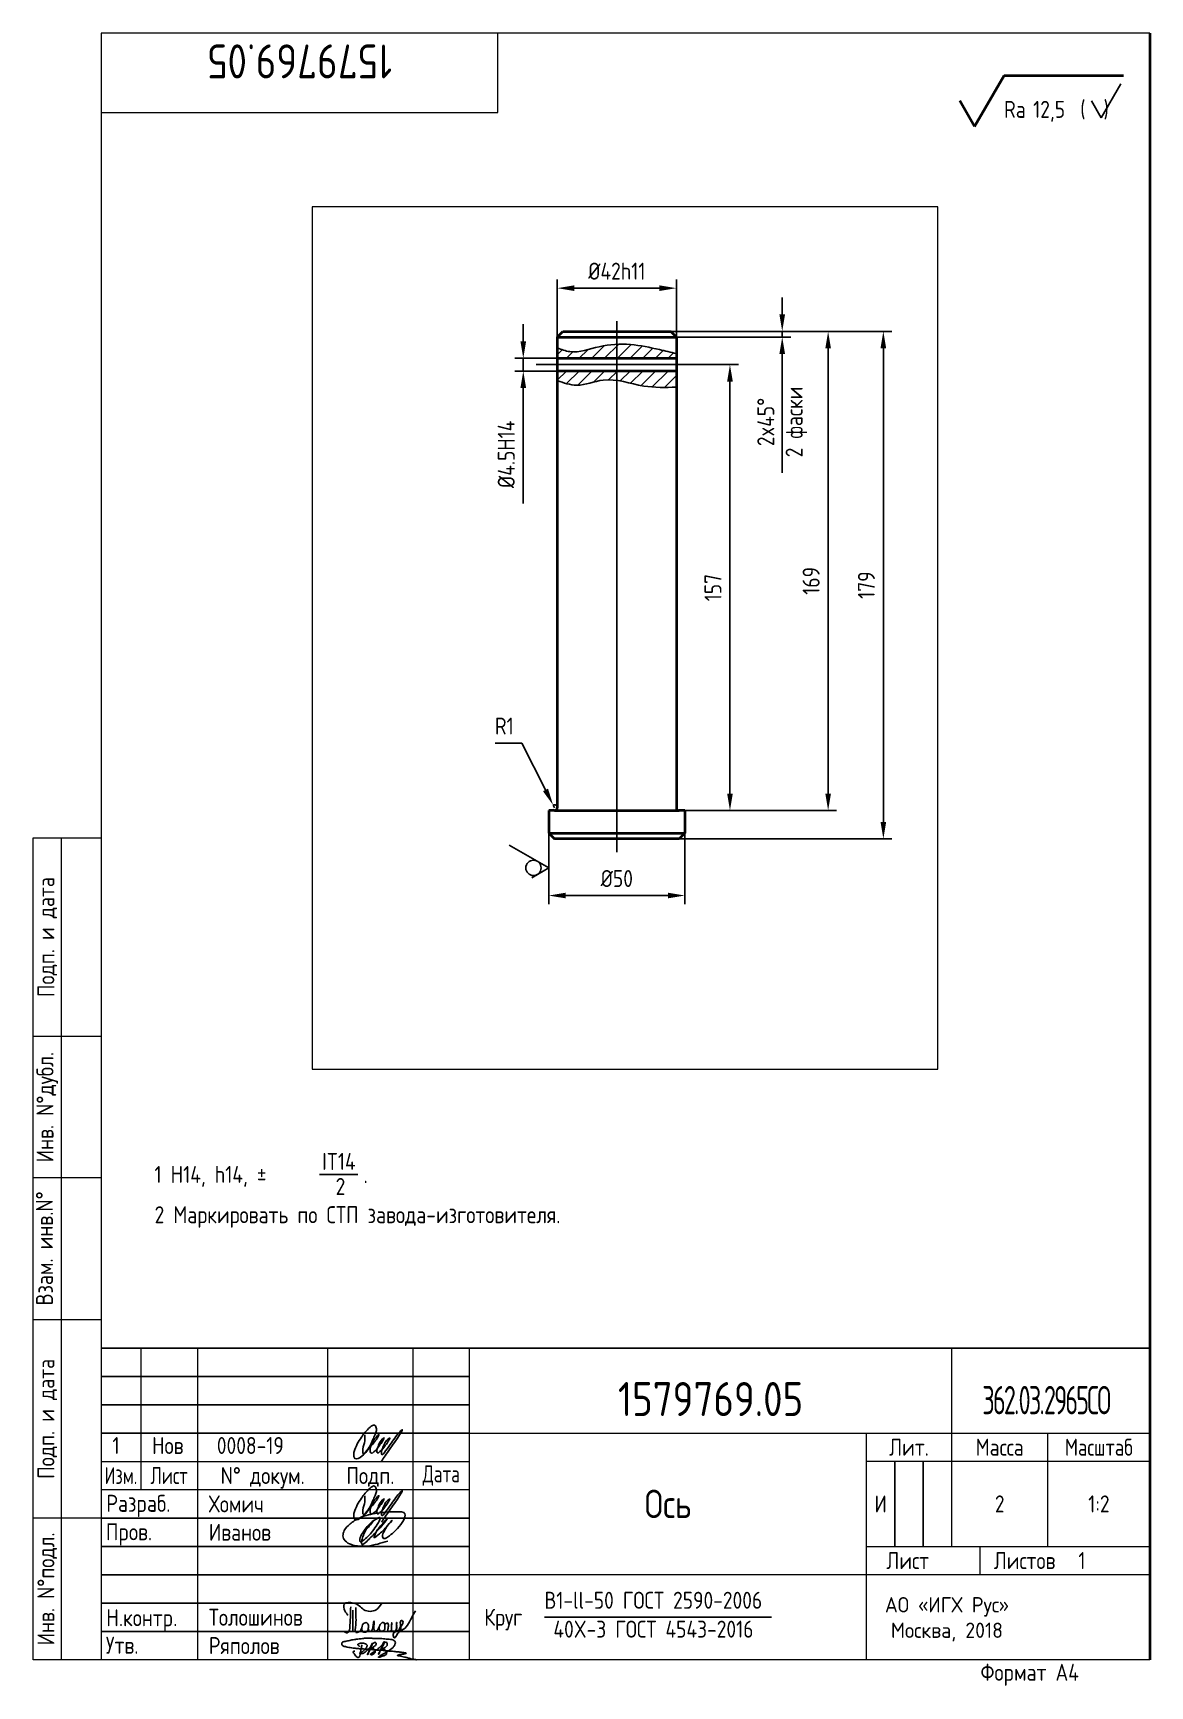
# Paper-space layout '05' of a CAD drawing. Header units: millimetres. Extents: x 3 to 200, y -2 to 290.
# The model-space entities are those that its viewports show. They can reach past a viewport. Long polylines and large blocks are cut down to what shows.
import ezdxf
from ezdxf.enums import TextEntityAlignment as Align

# ---------------------------------------------------------------- set-up
doc = ezdxf.new("R2010")
doc.units = ezdxf.units.MM
doc.linetypes.add('CENTER', pattern=[50.8, 31.75, -6.35, 6.35, -6.35])
doc.layers.add('AM_VIEWS', color=1, linetype='Continuous', lineweight=25, plot=False)
for name, color, linetype in [('Bord', 1, 'Continuous'), ('Cen', 5, 'CENTER'), ('Dim', 7, 'Continuous'), ('Hatch', 2, 'Continuous'), ('Text', 3, 'Continuous'), ('Textb', 6, 'Continuous')]:
    doc.layers.add(name, color=color, linetype=linetype)
doc.layers.add('Con', color=6, linetype='Continuous', lineweight=18)
doc.layers.add('Cont', color=6, linetype='Continuous', lineweight=40)
doc.layers.get('0').off()
doc.styles.add('Style1', font='romans.shx', dxfattribs={"width": 0.8})
doc.dimstyles.new('LIN_2', dxfattribs={"dimscale": 2, "dimtxt": 3, "dimasz": 3, "dimexe": 1.5, "dimexo": 0, "dimgap": 1.5, "dimtad": 1, "dimzin": 13, "dimdsep": 46, "dimtxsty": 'Style1', "dimcen": 0, "dimclrt": 3, "dimadec": 0, "dimazin": 0, "dimtfac": 1, "dimtmove": 0, "dimatfit": 0, "dimfxl": 1, "dimtolj": 1, "dimtzin": 13, "dimarcsym": 0})
doc.dimstyles.new('Rad_2', dxfattribs={"dimscale": 2, "dimtxt": 3, "dimasz": 3, "dimexe": 1.25, "dimexo": 0, "dimgap": 1.5, "dimtad": 1, "dimtoh": 1, "dimtxsty": 'Style1', "dimcen": 2.5, "dimclrt": 3, "dimadec": 0, "dimazin": 0, "dimtfac": 1, "dimtmove": 0, "dimatfit": 3, "dimfxl": 1, "dimarcsym": 0})
pattern_1 = [(45, (9944.528, -3726.2457), (-2.245064, 2.245064), [])]

# ---------------------------------------------------------------- blocks, each defined once
blk = doc.blocks.new('A4')
at = {"layer": 'Bord'}
for p, q in [((20, 55), (85, 55)), ((20, 50), (85, 50)), ((20, 45), (85, 45)), ((160, 40), (160, 25)), ((165, 40), (165, 25)), ((20, 30), (85, 30)), ((20, 25), (85, 25)), ((20, 20), (85, 20)), ((20, 15), (85, 15)), ((20, 10), (85, 10))]:
    blk.add_line(p, q, dxfattribs=at)
at = {"layer": 'Con'}
for p, q in [((205, 292), (20, 292)), ((20, 292), (20, 5)), ((90, 278), (90, 292)), ((205, 292), (205, 5)), ((20, 278), (90, 278)), ((8, 5), (8, 150)), ((8, 150), (20, 150)), ((13, 5), (13, 150)), ((8, 115), (20, 115)), ((20, 90), (8, 90)), ((20, 65), (8, 65)), ((205, 60), (20, 60)), ((20, 60), (205, 60)), ((27, 60), (27, 35)), ((37, 60), (37, 5)), ((60, 5), (60, 60)), ((75, 60), (75, 5)), ((85, 5), (85, 60)), ((170, 60), (170, 25)), ((85, 45), (205, 45)), ((155, 5), (155, 45)), ((187, 25), (187, 45)), ((20, 40), (85, 40)), ((205, 40), (155, 40)), ((85, 35), (20, 35)), ((20, 30), (8, 30)), ((155, 25), (205, 25)), ((175, 25), (175, 20)), ((205, 20), (85, 20)), ((20, 5), (8, 5)), ((205, 5), (20, 5))]:
    blk.add_line(p, q, dxfattribs=at)
at = {"layer": 'Text', "style": 'Style1', "width": 0.8}
for s, p in [('Подп. и дата', (10.5, 132.5)), ('Инв. N%%dдубл.', (10.5, 102.5)), ('Взам. инв.N%%d ', (10, 78.38)), ('Подп. и дата', (10.5, 47.5)), ('Инв. N%%dподл.', (10.5, 17.5))]:
    blk.add_text(s, height=3, rotation=90, dxfattribs=at).set_placement(p, align=Align.MIDDLE)
at = {"layer": 'Text', "style": 'Style1'}
for s, width, p in [('Лит.', 0.8, (162.5, 42.5)), ('Масса', 0.8, (178.5, 42.5)), ('Масштаб', 0.75, (196, 42.5)), ('Изм.', 0.7, (23.5, 37.5)), ('Лист', 0.7, (32, 37.5)), ('N%%d докум.', 0.8, (48.5, 37.5)), ('Подп.', 0.8, (67.5, 37.5)), ('Лист', 0.8, (162.27, 22.5)), ('Листов', 0.8, (182.9, 22.5))]:
    blk.add_text(s, height=3, dxfattribs=dict(at, width=width)).set_placement(p, align=Align.MIDDLE_CENTER)
at = {"layer": 'Text', "style": 'Style1', "width": 0.7}
blk.add_text('Дата', height=3, dxfattribs=at).set_placement((80, 37.5), align=Align.MIDDLE)
at = {"layer": 'Text', "style": 'Style1', "width": 0.8}
for s, p in [('Разpаб.', (20.92, 31.1)), ('Пpов.', (20.84, 26.08)), ('Н.контp.', (20.92, 10.92)), ('Утв.', (20.84, 6.06)), ('Фоpмат А4', (175.11, 1.29))]:
    blk.add_text(s, height=3, dxfattribs=at).set_placement(p)
at = {"layer": 'Text', "insert": (169.19, 12.14), "char_height": 2.7, "width": 28.4331, "attachment_point": 5, "style": 'Style1'}
blk.add_mtext('{\\W0.9;АО }«{\\W0.9;ИГХ\\~Рус}»{\\W0.9;\\PМосква, 2018}', dxfattribs=at)
at = {"layer": 'Text', "style": 'Style1', "width": 0.8}
for tag, p in [('ФИО', (39, 31)), ('ФИО', (39, 26)), ('ГОСТ_СОРТАМЕНТА', (98.19, 14)), ('ФИО', (39, 11)), ('ФИО', (39, 6))]:
    blk.add_attdef(tag, p, '', height=3, dxfattribs=at)
for tag, p in [('И', (157.49, 32.5)), ('700', (178.5, 32.5)), ('1:20', (196, 32.5))]:
    blk.add_attdef(tag, text='', height=3, dxfattribs=at).set_placement(p, align=Align.MIDDLE)
blk.add_attdef('Сборочный_чертеж', text='', height=3, dxfattribs=at).set_placement((120, 21.3), align=Align.CENTER)
for tag, p in [('1', (171.12, 22.5)), ('2', (193, 22.5))]:
    blk.add_attdef(tag, text='', height=3, dxfattribs=at).set_placement(p, align=Align.MIDDLE_CENTER)
blk.add_attdef('ЛИСТ', text='', height=3, dxfattribs=at).set_placement((85.99, 12.5), align=Align.MIDDLE_LEFT)
at = {"layer": 'Text', "style": 'Style1', "width": 0.7}
blk.add_attdef('%%OГОСТ_ТЕХ._ТРЕБОВАНИЙ', text='', height=3, dxfattribs=at).set_placement((98.19, 8), align=Align.BOTTOM_LEFT)
at = {"layer": 'Textb', "style": 'Style1', "width": 0.8}
blk.add_attdef('1234567', (81, 290), '', height=6, rotation=180, dxfattribs=at)
blk.add_attdef('1234567', (123.4, 48), '', height=6, dxfattribs=at)
blk.add_attdef('НАИМЕНОВАНИЕ', text='', height=5, dxfattribs=at).set_placement((120, 30), align=Align.CENTER)
blk = doc.blocks.new('A$C314368CF')
at = {"layer": 'Text'}
for q in [(7.18, 6), (1.98, 3)]:
    blk.add_line((3.72, 0), q, dxfattribs=at)
at = {"layer": 'Text', "style": 'Style1', "width": 0.8}
blk.add_text('(  )', height=3, dxfattribs=at).set_placement((0, 0))
blk = doc.blocks.new('sherISO_18')
at = {"layer": 'Cont'}
for p, q in [((-30.94, -16.46), (-25.74, -7.46)), ((-25.74, -7.46), (-4.67, -7.46)), ((-30.94, -16.46), (-33.54, -11.96))]:
    blk.add_line(p, q, dxfattribs=at)
blk.add_blockref('A$C314368CF', (-12.3, -14.96))
at = {"layer": 'Textb', "style": 'Style1', "width": 0.8}
blk.add_text('Ra', height=3, dxfattribs=at).set_placement((-25.74, -14.96))
blk.add_attdef('12,5', (-20.6, -14.96), '', height=3, dxfattribs=at)
blk = doc.blocks.new('A$C63F45750')
at = {"layer": 'Text'}
for points, knots in [([(3.17, 2.37), (3.12, 2.38), (3.04, 2.41), (2.94, 2.5), (2.85, 2.57), (2.79, 2.69), (2.87, 2.77), (2.99, 2.84), (3.16, 2.89), (3.36, 2.93), (3.6, 2.95), (3.82, 2.92), (4.05, 2.87), (4.25, 2.78), (4.45, 2.63), (4.46, 2.42), (4.38, 2.26), (4.28, 2.1), (4.17, 1.94), (4.03, 1.78), (3.89, 1.62), (3.75, 1.52), (3.63, 1.43), (3.49, 1.36), (3.35, 1.3), (3.24, 1.25), (3.16, 1.21), (3.12, 1.15), (3.19, 1.1), (3.27, 1.09), (3.4, 1.07), (3.55, 1.07), (3.72, 1.12), (3.92, 1.19), (4.1, 1.34), (4.26, 1.51), (4.44, 1.65), (4.59, 1.81), (4.74, 1.93), (4.84, 2.04), (4.93, 2.14), (5.07, 2.29), (5.19, 2.53), (5.28, 2.68), (5.35, 2.96), (5.23, 2.66), (5.2, 2.44), (5.04, 2.09), (4.95, 1.81), (4.86, 1.57), (4.75, 1.31), (4.67, 1.12), (4.46, 0.78), (4.62, 1.17), (4.71, 1.45), (4.88, 1.74), (5.01, 2), (5.08, 2.19), (5.19, 2.4), (5.32, 2.58), (5.4, 2.75), (5.52, 2.89), (5.65, 3.04), (5.85, 3.1), (6.02, 3.03), (6.08, 2.87), (6.03, 2.7), (5.9, 2.51), (5.7, 2.37), (5.55, 2.23), (5.4, 2.17), (5.31, 2.12), (5.12, 2.09), (5.35, 2.07), (5.48, 2), (5.64, 1.93), (5.75, 1.8), (5.85, 1.67), (5.89, 1.54), (5.89, 1.37), (5.8, 1.2), (5.63, 1.06), (5.41, 0.94), (5.23, 0.86), (5.02, 0.92), (5.13, 1.1), (5.28, 1.16), (5.44, 1.27), (5.61, 1.36), (5.74, 1.46), (5.86, 1.53), (5.95, 1.61), (6.05, 1.69), (6.15, 1.77), (6.28, 1.87), (6.46, 2.02), (6.65, 2.19), (6.83, 2.37), (6.98, 2.49), (7.11, 2.61), (7.2, 2.74), (7.32, 2.84), (7.42, 2.97), (7.48, 3.08), (7.48, 3.27), (7.34, 3.08), (7.28, 2.94), (7.18, 2.69), (7.1, 2.46), (7, 2.22), (6.93, 1.98), (6.83, 1.78), (6.73, 1.55), (6.67, 1.34), (6.6, 1.14), (6.56, 1.03), (6.39, 0.99), (6.62, 1.33), (6.75, 1.54), (6.93, 1.87), (7.05, 2.08), (7.18, 2.32), (7.33, 2.6), (7.47, 2.89), (7.6, 3.07), (7.79, 3.18), (7.95, 3.01), (8, 2.81), (7.99, 2.62), (7.94, 2.46), (7.83, 2.33), (7.69, 2.22), (7.53, 2.11), (7.37, 2.03), (7.21, 1.99), (7.11, 1.97), (6.89, 1.98), (7.07, 1.94), (7.15, 1.9), (7.27, 1.88), (7.39, 1.84), (7.52, 1.81), (7.62, 1.72), (7.7, 1.62), (7.78, 1.51), (7.83, 1.39), (7.87, 1.26), (7.88, 1.13), (7.86, 0.99), (7.75, 0.88), (7.6, 0.77), (7.4, 0.73), (7.19, 0.66), (6.97, 0.55), (6.71, 0.48), (6.57, 0.44), (6.42, 0.42), (6.52, 0.58), (6.61, 0.64), (6.81, 0.78), (7.06, 0.89), (7.33, 1.04), (7.55, 1.16), (7.7, 1.24), (7.84, 1.32), (7.99, 1.43), (8.21, 1.58), (8.48, 1.76), (8.74, 1.95), (8.97, 2.12), (9.1, 2.29), (9.23, 2.44), (9.3, 2.6), (9.37, 2.74), (9.42, 2.92), (9.45, 3.13), (9.21, 3.48), (8.67, 3.59), (8.09, 3.63), (7.57, 3.66), (7.06, 3.74), (6.57, 3.75), (6.09, 3.74), (5.67, 3.78), (5.28, 3.78), (4.96, 3.81), (4.65, 3.83), (4.31, 3.82), (3.97, 3.79), (3.61, 3.74), (3.22, 3.67), (2.86, 3.66), (2.53, 3.61), (2.18, 3.52), (1.78, 3.54), (1.38, 3.37), (0.96, 3.35), (0.58, 3.24), (0.25, 3.19), (0.03, 3.06), (-0.03, 2.83), (0.02, 2.6), (0.26, 2.38), (0.59, 2.33), (1, 2.2), (1.48, 2.15), (1.93, 2.05), (2.35, 2.02), (2.72, 2.01), (3.11, 1.94), (3.68, 1.94), (4.25, 1.83), (4.91, 1.87), (5.53, 1.76), (6.13, 1.72), (6.73, 1.71), (7.32, 1.62), (7.99, 1.55), (8.64, 1.54), (9.16, 1.46), (9.61, 1.42), (10.03, 1.4), (10.41, 1.32), (10.73, 1.29), (11.01, 1.24), (11.18, 1.23), (11.42, 1.14), (11.18, 1.06), (11.01, 1.03), (10.71, 0.98), (10.37, 0.92), (10.1, 0.91), (9.65, 0.75), (10.22, 0.67), (10.54, 0.59), (11.08, 0.47), (11.61, 0.35), (12.17, 0.15), (12.64, 0.08), (12.98, 0.03), (13.11, 0.01), (13.18, 0)], [0, 0, 0, 0, 0.153866, 0.270441, 0.388867, 0.510533, 0.592156, 0.71333, 0.90842, 1.11344, 1.349254, 1.61246, 1.782219, 2.047249, 2.291879, 2.451528, 2.651081, 2.806158, 3.017979, 3.227348, 3.462381, 3.633009, 3.75766, 3.920516, 4.080796, 4.214529, 4.291786, 4.349969, 4.397594, 4.50822, 4.594826, 4.799244, 4.954392, 5.128468, 5.437537, 5.632649, 5.842485, 6.094987, 6.293219, 6.410959, 6.551192, 6.687808, 7.022147, 7.294342, 7.425356, 7.52079, 7.946481, 8.313051, 8.59833, 8.833695, 9.090496, 9.427695, 9.601191, 9.883219, 10.093306, 10.673943, 10.798776, 10.974628, 11.287247, 11.486184, 11.648652, 11.848902, 12.027194, 12.25348, 12.40059, 12.537783, 12.716293, 12.91523, 13.208551, 13.438489, 13.549668, 13.67779, 13.77127, 13.930001, 14.029091, 14.272112, 14.434836, 14.547084, 14.739051, 14.830983, 15.061241, 15.268922, 15.500489, 15.788979, 15.879568, 16.024283, 16.221854, 16.418714, 16.593102, 16.783247, 16.91018, 17.018213, 17.135263, 17.278205, 17.430482, 17.620087, 17.979626, 18.191789, 18.388716, 18.565718, 18.714854, 18.857929, 19.039974, 19.171375, 19.283034, 19.400085, 19.618058, 19.882245, 20.150781, 20.377854, 20.649532, 20.89723, 21.042543, 21.40016, 21.557817, 21.667145, 21.752781, 21.926256, 22.412297, 22.813145, 22.961412, 23.171289, 23.607257, 23.940428, 24.110007, 24.291214, 24.48084, 24.697609, 24.904078, 25.034245, 25.218018, 25.407651, 25.573473, 25.787447, 25.930292, 26.051316, 26.18846, 26.285312, 26.406799, 26.52425, 26.630463, 26.793722, 26.898606, 27.029313, 27.171012, 27.314101, 27.419918, 27.580557, 27.709367, 27.829268, 28.024364, 28.266961, 28.41242, 28.705761, 28.989137, 29.187748, 29.233768, 29.332802, 29.529535, 29.667094, 30.039923, 30.332117, 30.61061, 30.769982, 30.856778, 31.109923, 31.313488, 31.656425, 32.066331, 32.296628, 32.49714, 32.710276, 32.891468, 33.014834, 33.177747, 33.444503, 33.618009, 34.409008, 34.914636, 35.419802, 35.95397, 36.458179, 36.88069, 37.388403, 37.738353, 38.034261, 38.353468, 38.693154, 39.037638, 39.391136, 39.787481, 40.203773, 40.488977, 40.784975, 41.26625, 41.668005, 42.070065, 42.499388, 42.869834, 43.079573, 43.213439, 43.554591, 43.717296, 44.153724, 44.506336, 45.019111, 45.587859, 45.90191, 46.270392, 46.703958, 47.093115, 47.952647, 48.44014, 49.079253, 49.808223, 50.268654, 50.851051, 51.604831, 52.298429, 52.776925, 53.1907, 53.661988, 54.042386, 54.348524, 54.616841, 54.853814, 54.983777, 55.126096, 55.333328, 55.613101, 56.008732, 56.315809, 56.59982, 56.87931, 57.399251, 57.889617, 58.432507, 59.066698, 59.660314, 59.862668, 60.07277, 60.07277, 60.07277, 60.07277]), ([(2.31, 1.53), (2.26, 1.52), (2.17, 1.51), (2.06, 1.48), (1.93, 1.38), (2.07, 1.25), (2.14, 1.11), (2.26, 0.93), (2.39, 0.72), (2.57, 0.54), (2.71, 0.44), (2.86, 0.4), (3.02, 0.43), (3.14, 0.54), (3.21, 0.79), (3.25, 1.07), (3.31, 1.4), (3.35, 1.67), (3.38, 1.92), (3.47, 2.19), (3.5, 2.43), (3.54, 2.59), (3.56, 2.64)], [0, 0, 0, 0, 0.15847, 0.269731, 0.363591, 0.555514, 0.688037, 0.848606, 1.204359, 1.433632, 1.58673, 1.729549, 1.880686, 2.057874, 2.19169, 2.63505, 2.928153, 3.184121, 3.441863, 3.696117, 4.025873, 4.178055, 4.178055, 4.178055, 4.178055])]:
    blk.add_open_spline(points, degree=3, knots=knots, dxfattribs=at)
blk = doc.blocks.new('A$C4F4A4F5D')
at = {"layer": 'Text', "lineweight": 25}
for points, knots in [([(0.76, 2.84), (0.53, 3.07), (0.02, 3.58), (-0.25, 5.26), (1.65, 5.12), (2.72, 4.57), (3.71, 3.46), (5.71, 3.44), (6.39, 4.52), (6.67, 4.97)], [0, 0, 0, 0, 0.995549, 2.196439, 3.853213, 4.970011, 6.02292, 8.170898, 9.705386, 9.705386, 9.705386, 9.705386]), ([(1.19, 4.34), (1.17, 3.4), (1.13, 2.06), (0.98, -0.44), (0.2, -0.16), (0.03, -0.03), (0, 0)], [0, 0, 0, 0, 3.274293, 4.654149, 5.171803, 5.30168, 5.30168, 5.30168, 5.30168]), ([(1.58, 3.74), (1.58, 3.25), (1.58, 2.32), (1.61, 1.07), (1.55, 0.31), (1.53, 0)], [0, 0, 0, 0, 1.453969, 2.804084, 3.740223, 3.740223, 3.740223, 3.740223]), ([(2.1, 4.21), (2.1, 3.72), (2.08, 2.67), (2.22, 1.45), (1.71, -0.56), (3.23, 0.14), (3.06, 1.09), (3.85, 1.74), (4.43, 1.17), (4.31, 0.54), (4.11, -0.15), (3.33, -0.21), (3.11, 0.28), (3.13, 0.53), (3.14, 0.66)], [0, 0, 0, 0, 1.402041, 3.063923, 4.415037, 5.298701, 6.374637, 7.087927, 7.603499, 8.330482, 8.911132, 9.613125, 9.996533, 10.366919, 10.366919, 10.366919, 10.366919]), ([(7.18, 1.27), (7.27, 1.3), (7.44, 1.37), (7.78, 1.56), (7.87, 1.06), (7.83, 0.71), (7.66, -0.05), (8.07, 0.01), (8.43, 0.12), (8.39, 0.68), (8.46, 1.9), (8.39, 0.94), (8.43, 0.6), (8.37, 0.05), (8.74, 0.07), (9.11, -0.03), (9.26, 0.49), (9.33, 0.95), (9.27, 1.34), (9.32, 1.77), (9.28, 0.91), (9.34, 0.6), (9.2, 0.14), (9.65, -0.01), (9.83, 0.61), (10.14, 1.03), (10.6, 1.72), (9.95, 2.11), (9.91, 1.23), (10.07, 0.69), (9.92, 0), (9.35, -0.37), (8.95, -1.56), (8.34, 0.07), (10.28, -0.02), (11.26, 1.1), (11.82, 2.15), (12.24, 3.04), (12.52, 3.46), (12.65, 3.65)], [0, 0, 0, 0, 0.305783, 0.619019, 0.796582, 1.5526, 2.082394, 2.34716, 2.5822, 3.136594, 4.040413, 4.363654, 5.267311, 5.441668, 5.78494, 6.114287, 6.466434, 7.104395, 7.620812, 7.679251, 8.272982, 8.692439, 9.1059, 9.338721, 9.784511, 10.568279, 11.297869, 11.566962, 12.285888, 12.851793, 13.545205, 14.102749, 15.055561, 15.671649, 17.422398, 18.699613, 20.16544, 20.963871, 21.66672, 21.66672, 21.66672, 21.66672]), ([(4.28, 0.44), (4.31, 0.37), (4.37, 0.25), (4.41, 0.06), (4.62, -0.05), (5, 0.18), (5.14, 0.84), (5.2, 1.3), (5.31, 2.06), (5.31, 1.17), (5.3, 0.78), (5.2, 0.26), (5.58, -0.01), (5.91, 0.16), (6.08, 0.5), (6.26, 0.9), (6.43, 1.31), (6.72, 1.59), (7.17, 1.58), (7.18, 1.05), (7.31, 0.57), (6.99, 0.02), (6.34, -0.02), (6.17, 0.51), (6.24, 0.79), (6.27, 0.92)], [0, 0, 0, 0, 0.247339, 0.413433, 0.559308, 0.874045, 1.558567, 2.392422, 2.645523, 3.22433, 3.719885, 4.231527, 4.573657, 4.879974, 5.190145, 5.704595, 6.19318, 6.529505, 6.863422, 7.269696, 7.83948, 8.395909, 8.926487, 9.378613, 9.791445, 9.791445, 9.791445, 9.791445])]:
    blk.add_open_spline(points, degree=3, knots=knots, dxfattribs=at)
blk = doc.blocks.new('*D230')
at = {"layer": 'Dim', "color": 0, "lineweight": -2, "transparency": 16777216}
for p, q in [((11134.61, -3333.65), (11134.61, -3313.41)), ((11140.61, -3316.41), (11170.61, -3316.41)), ((11176.61, -3333.65), (11176.61, -3313.41))]:
    blk.add_line(p, q, dxfattribs=at)
at = {"layer": 'Dim', "color": 0, "transparency": 16777216}
for points in [[(11140.61, -3315.41), (11140.61, -3317.41), (11134.61, -3316.41)], [(11170.61, -3315.41), (11170.61, -3317.41), (11176.61, -3316.41)]]:
    blk.add_solid(points, dxfattribs=at)
at = {"layer": 'Dim', "color": 3, "transparency": 16777216, "insert": (11155.61, -3310.41), "char_height": 6, "attachment_point": 5, "style": 'Style1'}
blk.add_mtext('\\A1;%%C42h11', dxfattribs=at)
blk = doc.blocks.new('*D231')
at = {"layer": 'Dim', "color": 0, "lineweight": -2, "transparency": 16777216}
for p, q in [((11213.97, -3325.65), (11213.97, -3319.65)), ((11174.61, -3331.65), (11216.97, -3331.65)), ((11176.61, -3333.65), (11216.97, -3333.65)), ((11213.97, -3331.65), (11213.97, -3333.65)), ((11213.97, -3339.65), (11213.97, -3381.59))]:
    blk.add_line(p, q, dxfattribs=at)
at = {"layer": 'Dim', "color": 0, "transparency": 16777216}
for points in [[(11212.97, -3325.65), (11214.97, -3325.65), (11213.97, -3331.65)], [(11212.97, -3339.65), (11214.97, -3339.65), (11213.97, -3333.65)]]:
    blk.add_solid(points, dxfattribs=at)
at = {"layer": 'Dim', "color": 3, "transparency": 16777216, "insert": (11213.97, -3363.62), "char_height": 6, "attachment_point": 5, "rotation": 90, "style": 'Style1'}
blk.add_mtext('\\A1;2x45%%D\\P2 фаски', dxfattribs=at)
blk = doc.blocks.new('*D232')
at = {"layer": 'Dim', "color": 0, "lineweight": -2, "transparency": 16777216}
for p, q in [((11174.61, -3331.65), (11233.16, -3331.65)), ((11230.16, -3337.65), (11230.16, -3494.73)), ((11179.61, -3500.73), (11233.16, -3500.73))]:
    blk.add_line(p, q, dxfattribs=at)
at = {"layer": 'Dim', "color": 0, "transparency": 16777216}
for points in [[(11229.16, -3337.65), (11231.16, -3337.65), (11230.16, -3331.65)], [(11229.16, -3494.73), (11231.16, -3494.73), (11230.16, -3500.73)]]:
    blk.add_solid(points, dxfattribs=at)
at = {"layer": 'Dim', "color": 3, "transparency": 16777216, "insert": (11224.16, -3419.69), "char_height": 6, "attachment_point": 5, "rotation": 90, "style": 'Style1'}
blk.add_mtext('\\A1;169', dxfattribs=at)
blk = doc.blocks.new('*D233')
at = {"layer": 'Dim', "color": 0, "lineweight": -2, "transparency": 16777216}
for p, q in [((11174.61, -3331.65), (11252.64, -3331.65)), ((11249.64, -3337.65), (11249.64, -3504.73)), ((11177.61, -3510.73), (11252.64, -3510.73))]:
    blk.add_line(p, q, dxfattribs=at)
at = {"layer": 'Dim', "color": 0, "transparency": 16777216}
for points in [[(11248.64, -3337.65), (11250.64, -3337.65), (11249.64, -3331.65)], [(11248.64, -3504.73), (11250.64, -3504.73), (11249.64, -3510.73)]]:
    blk.add_solid(points, dxfattribs=at)
at = {"layer": 'Dim', "color": 3, "transparency": 16777216, "insert": (11243.64, -3421.19), "char_height": 6, "attachment_point": 5, "rotation": 90, "style": 'Style1'}
blk.add_mtext('\\A1;179', dxfattribs=at)
blk = doc.blocks.new('*D234')
at = {"layer": 'Dim', "color": 0, "lineweight": -2, "transparency": 16777216}
for p, q in [((11122.61, -3335.15), (11122.61, -3329.15)), ((11134.61, -3341.15), (11119.61, -3341.15)), ((11122.61, -3341.15), (11122.61, -3345.65)), ((11134.61, -3345.65), (11119.61, -3345.65)), ((11122.61, -3351.65), (11122.61, -3392.45))]:
    blk.add_line(p, q, dxfattribs=at)
at = {"layer": 'Dim', "color": 0, "transparency": 16777216}
for points in [[(11121.61, -3335.15), (11123.61, -3335.15), (11122.61, -3341.15)], [(11121.61, -3351.65), (11123.61, -3351.65), (11122.61, -3345.65)]]:
    blk.add_solid(points, dxfattribs=at)
at = {"layer": 'Dim', "color": 3, "transparency": 16777216, "insert": (11116.61, -3375.05), "char_height": 6, "attachment_point": 5, "rotation": 90, "style": 'Style1'}
blk.add_mtext('\\A1;%%C4.5H14', dxfattribs=at)
blk = doc.blocks.new('*D235')
at = {"layer": 'Dim', "color": 0, "lineweight": -2, "transparency": 16777216}
for p, q in [((11184.53, -3343.4), (11198.53, -3343.4)), ((11195.53, -3349.4), (11195.53, -3494.73)), ((11179.61, -3500.73), (11198.53, -3500.73))]:
    blk.add_line(p, q, dxfattribs=at)
at = {"layer": 'Dim', "color": 0, "transparency": 16777216}
for points in [[(11194.53, -3349.4), (11196.53, -3349.4), (11195.53, -3343.4)], [(11194.53, -3494.73), (11196.53, -3494.73), (11195.53, -3500.73)]]:
    blk.add_solid(points, dxfattribs=at)
at = {"layer": 'Dim', "color": 3, "transparency": 16777216, "insert": (11189.53, -3422.07), "char_height": 6, "attachment_point": 5, "rotation": 90, "style": 'Style1'}
blk.add_mtext('\\A1;157', dxfattribs=at)
blk = doc.blocks.new('*D236')
at = {"layer": 'Dim', "color": 0, "lineweight": -2, "transparency": 16777216}
for p, q in [((11131.61, -3508.73), (11131.61, -3533.73)), ((11179.61, -3508.73), (11179.61, -3533.73)), ((11137.61, -3530.73), (11173.61, -3530.73))]:
    blk.add_line(p, q, dxfattribs=at)
at = {"layer": 'Dim', "color": 0, "transparency": 16777216}
for points in [[(11137.61, -3529.73), (11137.61, -3531.73), (11131.61, -3530.73)], [(11173.61, -3529.73), (11173.61, -3531.73), (11179.61, -3530.73)]]:
    blk.add_solid(points, dxfattribs=at)
at = {"layer": 'Dim', "color": 3, "transparency": 16777216, "insert": (11155.61, -3524.73), "char_height": 6, "attachment_point": 5, "style": 'Style1'}
blk.add_mtext('\\A1;%%C50', dxfattribs=at)
blk = doc.blocks.new('*D237')
at = {"layer": 'Dim', "color": 0, "lineweight": -2, "transparency": 16777216}
for p, q in [((11112.71, -3476.93), (11122.11, -3476.93)), ((11122.11, -3476.93), (11130.46, -3493.48)), ((11133.61, -3499.73), (11133.16, -3498.84))]:
    blk.add_line(p, q, dxfattribs=at)
blk.add_arc((11133.61, -3499.73), 1, 0, 116.77154, dxfattribs=at)
at = {"layer": 'Dim', "color": 0, "transparency": 16777216}
blk.add_solid([(11131.35, -3493.03), (11129.57, -3493.93), (11133.16, -3498.84)], dxfattribs=at)
at = {"layer": 'Dim', "color": 3, "transparency": 16777216, "insert": (11115.91, -3470.93), "char_height": 6, "attachment_point": 5, "style": 'Style1'}
blk.add_mtext('R1', dxfattribs=at)
blk = doc.blocks.new('sherISO_09')
at = {"layer": 'Text'}
for q in [(4.04, 7), (-1.73, 3)]:
    blk.add_line((0, 0), q, dxfattribs=at)
blk.add_circle((0, 2.71), 1.35, dxfattribs=at)

msp = doc.modelspace()

# ---------------------------------------------------------------- hatches: boundary and pattern name
at = {"layer": 'Hatch'}
h = msp.add_hatch(dxfattribs=at)
h.set_pattern_fill('ANSI31', color=256)
h.set_pattern_definition(pattern_1)
edge = h.paths.add_edge_path()
edge.add_spline(control_points=[(11155.613, -3336.215), (11153.552, -3336.311), (11147.972, -3337.05), (11140.903, -3339.861), (11136.079, -3338.052), (11134.613, -3337.503)], knot_values=[0, 0, 0, 0, 6.1949998, 16.736746, 21.3394067, 21.3394067, 21.3394067, 21.3394067], degree=3, periodic=0)
edge.add_line((11134.613, -3337.503), (11134.613, -3341.152))
edge.add_line((11134.613, -3341.152), (11155.613, -3341.152))
edge.add_line((11155.613, -3341.152), (11155.613, -3336.215))
edge = h.paths.add_edge_path()
edge.add_spline(control_points=[(11176.613, -3339.497), (11174.64, -3339.028), (11169.286, -3337.755), (11162.28, -3336.247), (11157.214, -3336.141), (11155.613, -3336.215)], knot_values=[21.3394067, 21.3394067, 21.3394067, 21.3394067, 27.4296917, 37.8667372, 42.6753765, 42.6753765, 42.6753765, 42.6753765], degree=3, periodic=0)
edge.add_line((11155.613, -3336.215), (11155.613, -3341.152))
edge.add_line((11155.613, -3341.152), (11176.613, -3341.152))
edge.add_line((11176.613, -3341.152), (11176.613, -3339.497))
h = msp.add_hatch(dxfattribs=at)
h.set_pattern_fill('ANSI31', color=256)
h.set_pattern_definition(pattern_1)
edge = h.paths.add_edge_path()
edge.add_line((11155.613, -3345.652), (11134.613, -3345.652))
edge.add_line((11134.613, -3345.652), (11134.613, -3349.018))
edge.add_spline(control_points=[(11134.613, -3349.018), (11136.894, -3349.826), (11142.24, -3351.721), (11149.265, -3348.476), (11153.994, -3348.736), (11155.613, -3348.969)], knot_values=[0, 0, 0, 0, 7.045414, 16.5113646, 21.4297214, 21.4297214, 21.4297214, 21.4297214], degree=3, periodic=0)
edge.add_line((11155.613, -3348.969), (11155.613, -3345.652))
edge = h.paths.add_edge_path()
edge.add_line((11176.613, -3345.652), (11155.613, -3345.652))
edge.add_line((11155.613, -3345.652), (11155.613, -3348.969))
edge.add_spline(control_points=[(11155.613, -3348.969), (11158.767, -3349.423), (11165.731, -3351.628), (11172.771, -3351.445), (11176.613, -3351.345)], knot_values=[21.4297214, 21.4297214, 21.4297214, 21.4297214, 31.0093339, 42.5214697, 42.5214697, 42.5214697, 42.5214697], degree=3, periodic=0)
edge.add_line((11176.613, -3351.345), (11176.613, -3345.652))

# ---------------------------------------------------------------- linework, layer by layer
at = {"layer": 'Bord'}
for points, knots in [([(11134.613, -3337.503), (11136.079, -3338.052), (11140.903, -3339.861), (11149.565, -3336.417), (11160.246, -3335.809), (11169.286, -3337.755), (11174.64, -3339.028), (11176.613, -3339.497)], [0, 0, 0, 0, 4.6026608, 15.1444069, 26.1480461, 36.5850916, 42.6753765, 42.6753765, 42.6753765, 42.6753765]), ([(11134.613, -3349.018), (11136.894, -3349.826), (11142.24, -3351.721), (11152.406, -3347.026), (11164.089, -3351.671), (11172.771, -3351.445), (11176.613, -3351.345)], [0, 0, 0, 0, 7.045414, 16.5113646, 31.0093339, 42.5214697, 42.5214697, 42.5214697, 42.5214697])]:
    msp.add_open_spline(points, degree=3, knots=knots, dxfattribs=at)
at = {"layer": 'Cen', "ltscale": 5}
for p, q in [((11155.613, -3515.372), (11155.613, -3327.998)), ((11184.532, -3343.402), (11127.205, -3343.402))]:
    msp.add_line(p, q, dxfattribs=at)
at = {"layer": 'Cont'}
for p, q in [((11134.613, -3333.652), (11136.613, -3331.652)), ((11134.613, -3333.652), (11176.613, -3333.652)), ((11134.613, -3333.652), (11134.613, -3371.733)), ((11136.613, -3331.652), (11174.613, -3331.652)), ((11176.613, -3333.652), (11174.613, -3331.652)), ((11176.613, -3333.652), (11176.613, -3371.733)), ((11134.613, -3341.152), (11176.613, -3341.152)), ((11176.613, -3345.652), (11134.613, -3345.652)), ((11134.613, -3371.733), (11134.613, -3479.733)), ((11176.613, -3371.733), (11176.613, -3434.733)), ((11176.613, -3434.733), (11176.613, -3499.733)), ((11134.613, -3479.733), (11134.613, -3499.733)), ((11133.613, -3500.733), (11131.613, -3500.733)), ((11131.613, -3500.733), (11131.613, -3508.733)), ((11133.613, -3500.733), (11177.613, -3500.733)), ((11179.613, -3500.733), (11177.613, -3500.733)), ((11179.613, -3500.733), (11179.613, -3508.733)), ((11131.613, -3508.733), (11179.613, -3508.733)), ((11131.613, -3508.733), (11133.613, -3510.733)), ((11177.613, -3510.733), (11133.613, -3510.733)), ((11179.613, -3508.733), (11177.613, -3510.733))]:
    msp.add_line(p, q, dxfattribs=at)
for centre, start, end in [((11133.613, -3499.733), 270, 0), ((11177.613, -3499.733), 180, 270)]:
    msp.add_arc(centre, 1, start, end, dxfattribs=at)

# ---------------------------------------------------------------- block references
at = {"layer": 'Cont', "xscale": 2, "yscale": 2, "zscale": 2, "rotation": 90}
msp.add_blockref('sherISO_09', (11131.613, -3520.98), dxfattribs=at)

# ---------------------------------------------------------------- dimensions: what is measured, and where the dimension line sits
at = {"layer": 'Dim'}
dim = msp.add_linear_dim(base=(11176.613, -3316.405), p1=(11134.613, -3333.652), p2=(11176.613, -3333.652), text='%%C<>h11', dimstyle='LIN_2', dxfattribs=at)
dim.commit()
dim.dimension.update_dxf_attribs({"geometry": '*D230', "text_midpoint": (11155.613, -3316.405), "dimtype": 160})
dim = msp.add_linear_dim(base=(11213.966, -3333.652), p1=(11174.613, -3331.652), p2=(11176.613, -3333.652), angle=90, text='<>x45%%D\\X2 фаски', dimstyle='LIN_2', dxfattribs=at)
dim.commit()
dim.dimension.update_dxf_attribs({"geometry": '*D231', "text_midpoint": (11213.966, -3363.623), "dimtype": 160})
dim = msp.add_linear_dim(base=(11122.613, -3345.652), p1=(11134.613, -3341.152), p2=(11134.613, -3345.652), angle=90, text='%%C<>H14', dimstyle='LIN_2', override={"dimdec": 1, "dimpost": ''}, dxfattribs=at)
dim.commit()
dim.dimension.update_dxf_attribs({"geometry": '*D234', "text_midpoint": (11116.613, -3375.052)})
for base, p1, picture, middle in [((11230.165, -3500.733), (11174.613, -3331.652), '*D232', (11230.165, -3419.687)), ((11195.532, -3500.733), (11184.532, -3343.402), '*D235', (11195.532, -3422.068))]:
    dim = msp.add_linear_dim(base=base, p1=p1, p2=(11179.613, -3500.733), angle=90, dimstyle='LIN_2', override={"dimdec": 0}, dxfattribs=at)
    dim.commit()
    dim.dimension.update_dxf_attribs({"geometry": picture, "text_midpoint": middle, "dimtype": 160})
dim = msp.add_linear_dim(base=(11249.636, -3510.733), p1=(11174.613, -3331.652), p2=(11177.613, -3510.733), angle=90, dimstyle='LIN_2', override={"dimdec": 0}, dxfattribs=at)
dim.commit()
dim.dimension.update_dxf_attribs({"geometry": '*D233', "text_midpoint": (11243.636, -3421.193)})
dim = msp.add_radius_dim(center=(11133.613, -3499.733), mpoint=(11133.163, -3498.84), dimstyle='Rad_2', override={"dimtol": 0, "dimlim": 0, "dimtp": 0, "dimtm": 0, "dimtfac": 1, "dimtdec": 3, "dimtolj": 0, "dimtzin": 8}, dxfattribs=at)
dim.commit()
dim.dimension.update_dxf_attribs({"geometry": '*D237', "text_midpoint": (11115.909, -3476.931), "dimtype": 164})
dim = msp.add_linear_dim(base=(11179.613, -3530.727), p1=(11131.613, -3508.733), p2=(11179.613, -3508.733), text='%%C50', dimstyle='LIN_2', override={"dimdec": 0, "dimpost": ''}, dxfattribs=at)
dim.commit()
dim.dimension.update_dxf_attribs({"geometry": '*D236', "text_midpoint": (11155.613, -3530.727), "dimtype": 160})

psp = doc.layouts.new('05')

# ---------------------------------------------------------------- linework, layer by layer
at = {"layer": 'Cont'}
psp.add_line((199.71, 289.72), (199.71, 2.72), dxfattribs=at)
at = {"layer": 'Text'}
psp.add_line((53.22, 88.36), (60, 88.36), dxfattribs=at)
for points, knots in [([(61.2, 42.4), (61.24, 41.91), (61.31, 40.88), (60.69, 39.98), (60.96, 38.92), (62.05, 40.05), (62.41, 41.06), (63.08, 42.56), (63.46, 43.52), (62.84, 44.34), (61.62, 43.31), (60.54, 41.97), (59.48, 40.14), (59.2, 38.82), (59.53, 37.85), (60.86, 38.65), (61.78, 39.81), (62.79, 40.95), (63.42, 41.82), (63.95, 42.84), (63.11, 41.89), (62.56, 41.18), (62.13, 40.35), (62.17, 38.9), (63.29, 39.69), (63.68, 40.42), (64.25, 41.02), (64.92, 42.33), (63.68, 41.02), (63.57, 40.26), (63.26, 39.6), (63.47, 39.08), (64.2, 39.69), (64.67, 40.24), (65.14, 40.95), (65.96, 42.16), (65.05, 41.49), (64.7, 40.9), (64.36, 40.07), (64.13, 39.47), (64.22, 38.6), (65.65, 40.63), (66.29, 41.52), (67.19, 42.79), (68.57, 44.01), (65.48, 39.74), (64.57, 38.36), (64.18, 37.78)], [0, 0, 0, 0, 1.40351, 2.991851, 3.377415, 3.814038, 6.388034, 7.359379, 8.741424, 9.128498, 10.011196, 12.316849, 15.160506, 15.899888, 16.398783, 17.766068, 18.923918, 21.398841, 21.85465, 22.576532, 23.419093, 23.94545, 25.672322, 26.310564, 27.174367, 28.383601, 29.035716, 29.960726, 30.960802, 32.118384, 32.780837, 33.015207, 33.503535, 34.781165, 35.490921, 36.514871, 37.027523, 37.833561, 38.860664, 39.552712, 39.935745, 40.856223, 43.971717, 45.135025, 45.387846, 49.098506, 51.787529, 51.787529, 51.787529, 51.787529]), ([(61.2, 31.64), (61.24, 31.15), (61.31, 30.12), (60.69, 29.22), (60.96, 28.16), (62.05, 29.29), (62.41, 30.3), (63.08, 31.8), (63.46, 32.76), (62.84, 33.58), (61.62, 32.56), (60.54, 31.21), (59.48, 29.38), (59.2, 28.06), (59.53, 27.1), (60.86, 27.89), (61.78, 29.05), (62.79, 30.19), (63.42, 31.06), (63.95, 32.08), (63.11, 31.13), (62.56, 30.42), (62.13, 29.59), (62.17, 28.15), (63.29, 28.93), (63.68, 29.66), (64.25, 30.26), (64.92, 31.57), (63.68, 30.26), (63.57, 29.5), (63.26, 28.84), (63.47, 28.32), (64.2, 28.93), (64.67, 29.49), (65.14, 30.19), (65.96, 31.4), (65.05, 30.73), (64.7, 30.14), (64.36, 29.31), (64.13, 28.71), (64.22, 27.84), (65.65, 29.88), (66.29, 30.76), (67.19, 32.03), (68.57, 33.25), (65.48, 28.99), (64.57, 27.6), (64.18, 27.02)], [0, 0, 0, 0, 1.40351, 2.991851, 3.377415, 3.814038, 6.388034, 7.359379, 8.741424, 9.128498, 10.011196, 12.316849, 15.160506, 15.899888, 16.398783, 17.766068, 18.923918, 21.398841, 21.85465, 22.576532, 23.419093, 23.94545, 25.672322, 26.310564, 27.174367, 28.383601, 29.035716, 29.960726, 30.960802, 32.118384, 32.780837, 33.015207, 33.503535, 34.781165, 35.490921, 36.514871, 37.027523, 37.833561, 38.860664, 39.552712, 39.935745, 40.856223, 43.971717, 45.135025, 45.387846, 49.098506, 51.787529, 51.787529, 51.787529, 51.787529]), ([(62.88, 27.43), (62.39, 26.98), (61.53, 26.2), (60.72, 24.91), (60.23, 24.05), (60.46, 23.41), (61.16, 23.94), (61.77, 24.42), (62.67, 25.45), (63.35, 26.5), (63.81, 27.14), (64.02, 27.92), (63.28, 27.62), (62.72, 27.2), (62.1, 26.36), (61.42, 25.69), (61.06, 24.88), (60.73, 24.08), (60.63, 23.53), (60.68, 22.93), (61.4, 23.42), (62.08, 24.14), (63.39, 25.41), (64.27, 26.34), (65.66, 28.24), (63.64, 25.94), (63.27, 25.45), (62.73, 24.1), (64.1, 25.13), (64.46, 25.54), (66.54, 27.87), (65.09, 26.31), (64.71, 25.5), (64.21, 24.69), (64.52, 23.9), (65.53, 24.54), (66.41, 25.27), (67.43, 26.33), (68.1, 27.34), (68.69, 28.83), (65.85, 28.87), (63.57, 28.66), (60.6, 28.07), (58.71, 26.83), (57.62, 25.76), (57.25, 24.6), (57.73, 23.54), (58.78, 23.03), (60.1, 22.72), (61.7, 22.74), (63.49, 23.1), (64.69, 23.49), (65.27, 23.67)], [0, 0, 0, 0, 1.9755, 3.453266, 4.599682, 4.791473, 5.145238, 6.497385, 7.664272, 9.094306, 10.114998, 10.459762, 10.811562, 11.792042, 12.959743, 13.767676, 14.660412, 15.605031, 16.245448, 16.572031, 16.925795, 18.146901, 20.185044, 21.789331, 22.951009, 24.626743, 26.592474, 27.035558, 27.450584, 30.017364, 31.457812, 32.594833, 33.885024, 34.80449, 35.192074, 35.984441, 37.373068, 39.207782, 40.066553, 41.248724, 42.851981, 46.196805, 49.405498, 51.42283, 52.958607, 53.90671, 54.859511, 56.175895, 57.248919, 58.950609, 60.891135, 62.727304, 62.727304, 62.727304, 62.727304])]:
    psp.add_open_spline(points, degree=3, knots=knots, dxfattribs=at)

# ---------------------------------------------------------------- block references
ref = psp.add_blockref('A4', (-5.29, -2.28))
ref.add_attrib('ФИО', 'Хомич', (33.71, 28.72), dxfattribs={"layer": 'Text', "height": 3, "style": 'Style1', "width": 0.8})
ref.add_attrib('ФИО', 'Иванов', (33.71, 23.72), dxfattribs={"layer": 'Text', "height": 3, "style": 'Style1', "width": 0.8})
ref.add_attrib('ФИО', 'Толошинов', (33.71, 8.72), dxfattribs={"layer": 'Text', "height": 3, "style": 'Style1', "width": 0.8})
ref.add_attrib('ФИО', 'Ряполов', (33.71, 3.72), dxfattribs={"layer": 'Text', "height": 3, "style": 'Style1', "width": 0.8})
ref.add_attrib('1234567', '1579769.05', dxfattribs={"layer": 'Textb', "height": 6, "style": 'Style1', "width": 0.8}).set_placement((122.21, 45.72), align=Align.CENTER)
ref.add_attrib('НАИМЕНОВАНИЕ', 'Ось', dxfattribs={"layer": 'Textb', "height": 5, "style": 'Style1', "width": 0.8}).set_placement((114.71, 27.72), align=Align.CENTER)
ref.add_attrib('ЛИСТ', ' Круг', dxfattribs={"layer": 'Text', "height": 3, "style": 'Style1', "width": 0.8}).set_placement((80.69, 10.22), align=Align.MIDDLE_LEFT)
ref.add_attrib('ГОСТ_СОРТАМЕНТА', 'В1-ll-50 ГОСТ 2590-2006', (92.9, 11.72), dxfattribs={"layer": 'Text', "height": 3, "style": 'Style1', "width": 0.8})
ref.add_attrib('%%OГОСТ_ТЕХ._ТРЕБОВАНИЙ', '%%O 40X-3 ГОСТ 4543-2016  ', dxfattribs={"layer": 'Text', "height": 3, "style": 'Style1', "width": 0.8}).set_placement((92.9, 5.72), align=Align.BOTTOM_LEFT)
ref.add_attrib('И', 'И', dxfattribs={"layer": 'Text', "height": 3, "style": 'Style1', "width": 0.8}).set_placement((152.21, 30.22), align=Align.MIDDLE)
ref.add_attrib('700', '2', dxfattribs={"layer": 'Text', "height": 3, "style": 'Style1', "width": 0.8}).set_placement((173.21, 30.22), align=Align.MIDDLE)
ref.add_attrib('1:20', '1:2', dxfattribs={"layer": 'Text', "height": 3, "style": 'Style1', "width": 0.8}).set_placement((190.71, 30.22), align=Align.MIDDLE)
ref.add_attrib('2', '1', dxfattribs={"layer": 'Text', "height": 3, "style": 'Style1', "width": 0.8}).set_placement((187.71, 20.22), align=Align.MIDDLE_CENTER)
ref.add_attrib('1234567', '1579769.05', dxfattribs={"layer": 'Textb', "height": 6, "rotation": 180, "style": 'Style1', "width": 0.8}).set_placement((49.71, 287.72), align=Align.CENTER)
at = {"layer": 'Cont'}
psp.add_blockref('sherISO_18', (199.71, 289.72), dxfattribs=at).add_auto_attribs({'12,5': '12,5'})
psp.add_blockref('A$C63F45750', (57.18, 2.72), dxfattribs=at)
at = {"layer": 'Text', "color": 0}
psp.add_blockref('A$C4F4A4F5D', (57.54, 7.72), dxfattribs=at)

# ---------------------------------------------------------------- texts
at = {"layer": 'Con', "lineweight": 18, "insert": (170.14, 51.03), "char_height": 5, "width": 72.4235, "attachment_point": 1, "line_spacing_factor": 0.8, "style": 'Style1'}
psp.add_mtext('{\\W0.6;\\T0.8;362.03.2965СО}', dxfattribs=at)
at = {"layer": 'Text', "style": 'Style1', "width": 0.8}
for s, p in [('IT14', (53.7, 89.14)), ('1 Н14, h14, %%P', (24.13, 86.85)), ('2', (56.08, 84.72)), ('.', (61, 86.82)), ('2 Маркировать по СТП завода-изготовителя.', (24.15, 79.74))]:
    psp.add_text(s, height=3, dxfattribs=at).set_placement(p)
for s, p in [('1', (17.34, 39.02)), ('Нов', (26.47, 39.02)), ('0008-19', (41.03, 39.02))]:
    psp.add_text(s, height=3, dxfattribs=at).set_placement(p, align=Align.CENTER)

# ---------------------------------------------------------------- viewports
at = {"layer": 'AM_VIEWS'}
psp.add_viewport(center=(107.14, 182.99), size=(110.36, 152.152), view_center_point=(11158.547, -3439.854), view_height=304.3036, dxfattribs=at)

doc.saveas('drawing.dxf')
